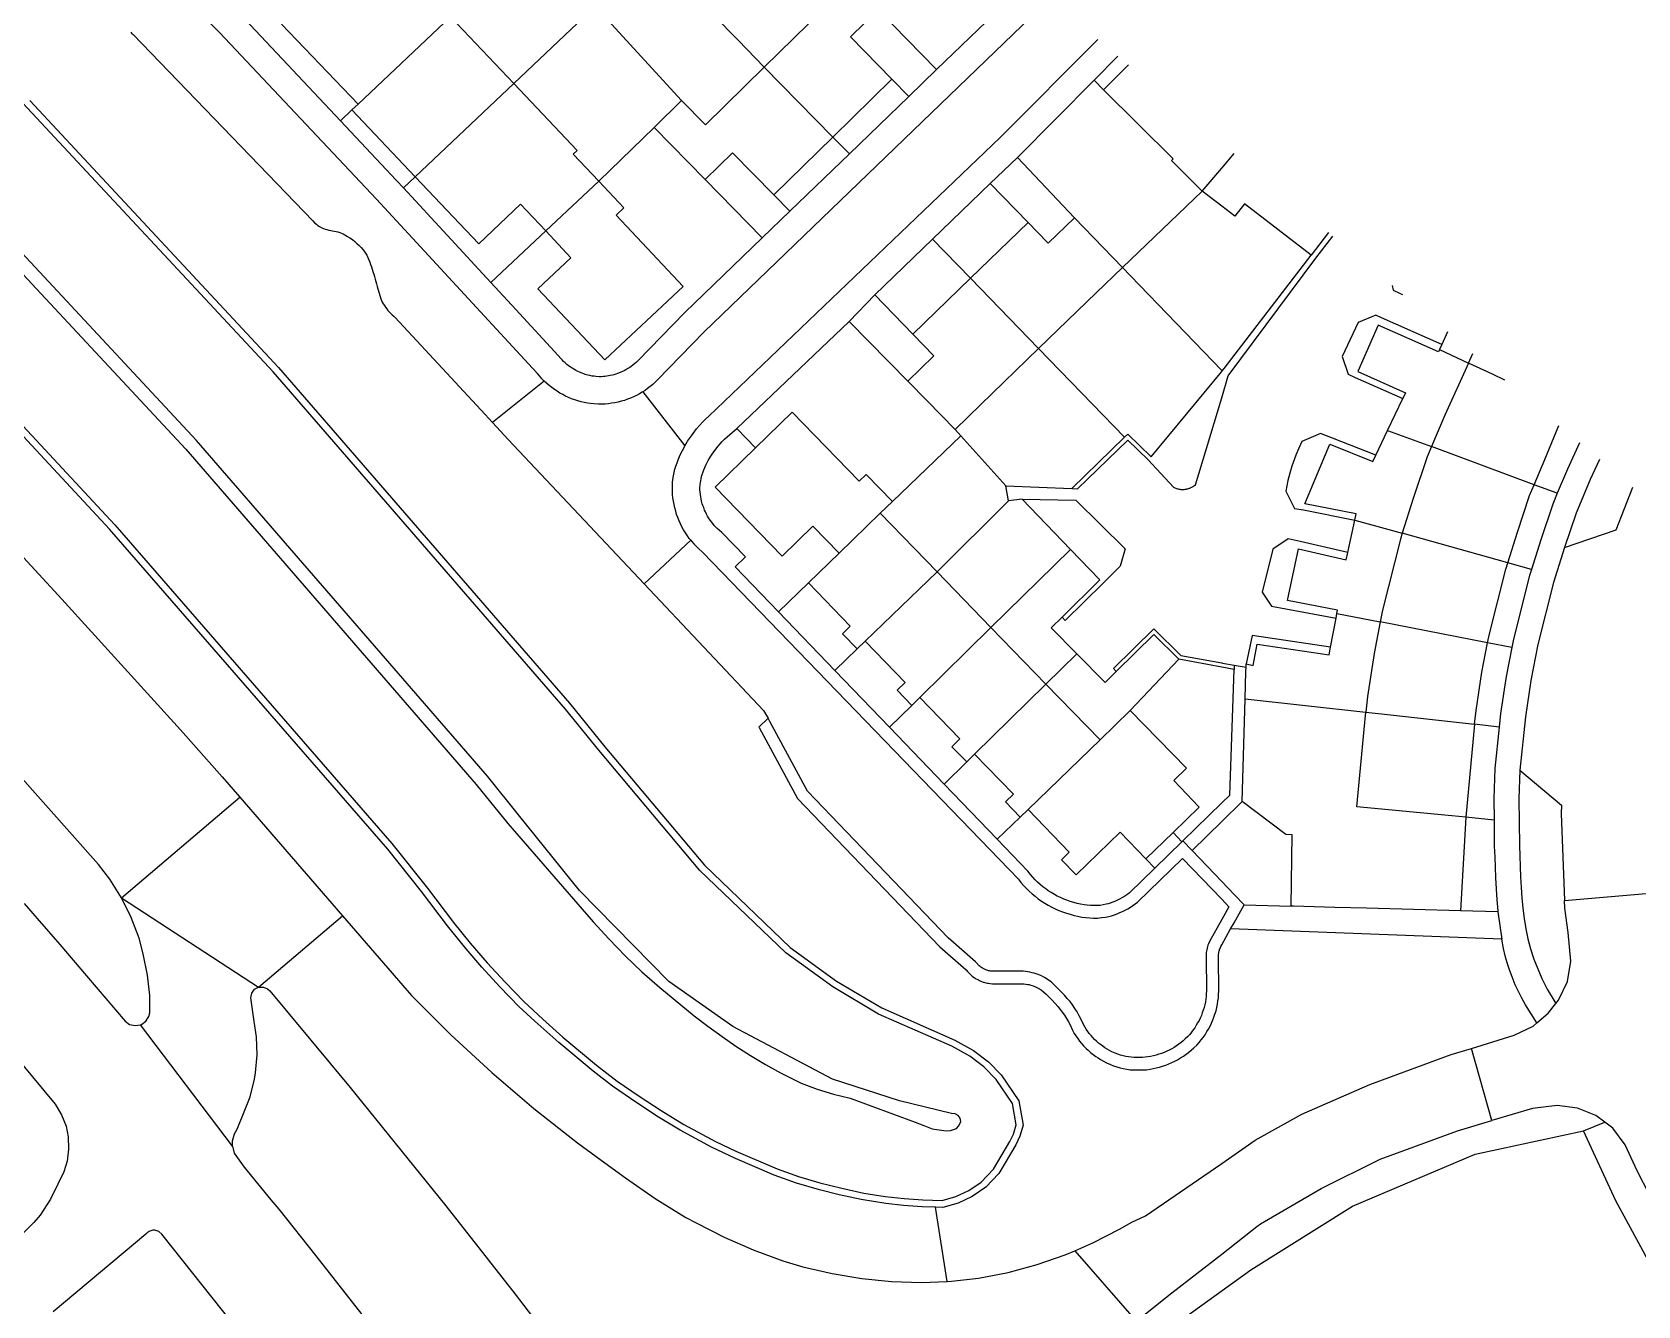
# Model space of a CAD drawing. Header units: millimetres. Extents: x 111502 to 977541, y 8702 to 1044108.
# Drawn here: x 975631.6 to 975748.5, y 474693.9 to 474786.6 of the extents above; entities that cross this region are included whole.
import ezdxf

# ---------------------------------------------------------------- set-up
doc = ezdxf.new("R2010")
doc.units = ezdxf.units.MM
doc.header["$LTSCALE"] = 0.25
doc.layers.add('X HVSS Site Background', color=8, linetype='Continuous')

# ---------------------------------------------------------------- blocks, each defined once
blk = doc.blocks.new('OS MAP')
at = {"layer": 'X HVSS Site Background'}
for points in [[(489406.8, 239316.75), (489424.6, 239297.65), (489445.75, 239273.25), (489448.05, 239270.4), (489454.25, 239263.25), (489455.4, 239262), (489456.6, 239260.75), (489457.8, 239259.6), (489459.1, 239258.45), (489461.6, 239256.4), (489462.6, 239255.65), (489463.65, 239254.9), (489464.65, 239254.2), (489465.7, 239253.5), (489466.8, 239252.85), (489467.9, 239252.25), (489469.4, 239251.5), (489470.55, 239251.05), (489471.75, 239250.7), (489472.95, 239250.4), (489477.69, 239248.66), (489478.32, 239248.42), (489478.94, 239248.18), (489479.94, 239248.03), (489480.26, 239248.06), (489480.69, 239248.2), (489480.87, 239248.38), (489481.01, 239248.7), (489480.96, 239248.94), (489480.81, 239249.14), (489480.6, 239249.27), (489480.34, 239249.3), (489476.55, 239250.22), (489471.68, 239251.79), (489464.42, 239255.62), (489459.76, 239258.91), (489453.27, 239265.51), (489448.83, 239271.03), (489446.57, 239273.84), (489425.39, 239298.27), (489407.4, 239317.57)], [(489401.3, 239311.65), (489419.45, 239292.15), (489439.6, 239268.95), (489442.2, 239265.7), (489444.1, 239263.2), (489445.3, 239261.7), (489446.55, 239260.25), (489447.85, 239258.85), (489449.2, 239257.45), (489450.6, 239256.15), (489452.05, 239254.85), (489454.5, 239252.8), (489456, 239251.65), (489457.6, 239250.55), (489459.2, 239249.5), (489460.85, 239248.5), (489463.15, 239247.25), (489464.65, 239246.55), (489467.65, 239245.25), (489469.2, 239244.7), (489470.75, 239244.25), (489472.35, 239243.85), (489473.95, 239243.5), (489475.5, 239243.25), (489476.9, 239243.1), (489478.25, 239243), (489479.65, 239242.95), (489480.65, 239243.24), (489481.59, 239243.68), (489482.49, 239244.29), (489483.4, 239245.23), (489484.58, 239247.24), (489484.84, 239247.79), (489485.04, 239248.46), (489484.77, 239250.01), (489483.58, 239251.77), (489482.68, 239252.68), (489481.66, 239253.46), (489480.36, 239254.18), (489475.02, 239256.53), (489471.7, 239258.5), (489468.27, 239260.98), (489462.03, 239266.98), (489454.67, 239275.73), (489452.25, 239278.73), (489430.97, 239303.28), (489412.75, 239322.83)], [(489479.18, 239242.47), (489478.19, 239242.5), (489476.83, 239242.6), (489475.55, 239242.74), (489473.76, 239243.03), (489472.16, 239243.38), (489470.73, 239243.74), (489469.05, 239244.22), (489467.44, 239244.79), (489464.62, 239246.02), (489462.86, 239246.84), (489460.58, 239248.08), (489459, 239249.03), (489457.44, 239250.06), (489455.65, 239251.29), (489454.25, 239252.36), (489451.75, 239254.46), (489450.02, 239256.01), (489448.85, 239257.09), (489447.47, 239258.52), (489446.16, 239259.93), (489445, 239261.27), (489443.66, 239262.96), (489441.76, 239265.45), (489439.3, 239268.53), (489419.06, 239291.83), (489400.8, 239311.45)], [(489408.03, 239294.91), (489415.58, 239286.74), (489424.22, 239277.21), (489427.26, 239273.8), (489428.55, 239272.31)], [(489419.93, 239264.98), (489419.08, 239266.34), (489418.26, 239267.42), (489410.36, 239276.28)], [(489413.25, 239323.03), (489431.36, 239303.6), (489452.54, 239279.16), (489455.1, 239275.99), (489462.36, 239267.36), (489468.59, 239261.37), (489471.97, 239258.92), (489475.26, 239256.97), (489480.58, 239254.63), (489481.93, 239253.88), (489483.02, 239253.05), (489483.95, 239252.11), (489485.24, 239250.2), (489485.55, 239248.43), (489485.31, 239247.63), (489485.02, 239247), (489483.79, 239244.91), (489482.83, 239243.92), (489481.84, 239243.25), (489480.81, 239242.76), (489479.71, 239242.45), (489479.18, 239242.47)], [(489450.7, 239302.6), (489450.53, 239302.77), (489450.37, 239302.95), (489450.2, 239303.16), (489449.85, 239303.54), (489438.49, 239315.84), (489427.05, 239327.98), (489422.74, 239332.4), (489422.62, 239332.52), (489422.5, 239332.65), (489422.39, 239332.78), (489422.21, 239333.01), (489422.11, 239333.15), (489422.02, 239333.3), (489421.94, 239333.45), (489421.86, 239333.6), (489421.79, 239333.76), (489421.72, 239333.92), (489421.66, 239334.08), (489421.61, 239334.25), (489421.56, 239334.43), (489418.36, 239341.64)], [(489420.6, 239328.01), (489420.65, 239327.94), (489420.71, 239327.88), (489420.77, 239327.82), (489433.84, 239314.26), (489434, 239314.11), (489434.11, 239314.02), (489434.22, 239313.94), (489434.33, 239313.86), (489434.5, 239313.76), (489434.62, 239313.71), (489434.75, 239313.67), (489434.88, 239313.63), (489435.01, 239313.6), (489435.15, 239313.57), (489435.28, 239313.55), (489435.41, 239313.52), (489435.55, 239313.49), (489435.68, 239313.46), (489435.81, 239313.42), (489435.94, 239313.37), (489436.06, 239313.31), (489436.37, 239313.13), (489436.55, 239313.02), (489436.73, 239312.9), (489436.9, 239312.77), (489437.06, 239312.63), (489437.22, 239312.48), (489437.37, 239312.33), (489437.59, 239312.06), (489437.69, 239311.91), (489437.78, 239311.76), (489437.86, 239311.6), (489437.93, 239311.43), (489438, 239311.26), (489438.06, 239311.09), (489438.12, 239310.92), (489438.18, 239310.74), (489438.23, 239310.57), (489438.28, 239310.39), (489438.33, 239310.21), (489438.38, 239310.03), (489438.43, 239309.85), (489438.48, 239309.68), (489438.53, 239309.5), (489438.79, 239308.6), (489438.91, 239308.36), (489438.98, 239308.23), (489439.06, 239308.1), (489439.14, 239307.98), (489439.23, 239307.86), (489439.32, 239307.75), (489439.42, 239307.63), (489439.52, 239307.53), (489439.63, 239307.42), (489439.74, 239307.32), (489439.85, 239307.23), (489446.39, 239300.16), (489446.92, 239299.59)], [(489435.86, 239321.54), (489428.51, 239329.35), (489424.16, 239333.81), (489424.06, 239333.91), (489424, 239333.97), (489423.94, 239334.04), (489423.81, 239334.21), (489423.78, 239334.25), (489423.76, 239334.29), (489423.7, 239334.39), (489423.66, 239334.47), (489423.62, 239334.56), (489423.57, 239334.67), (489423.56, 239334.71), (489423.53, 239334.8), (489423.45, 239335.11), (489421.39, 239339.58)], [(489466.71, 239325.46), (489464.8, 239327.42), (489459.45, 239332.89)], [(489466.71, 239325.46), (489471.01, 239329.68), (489469.28, 239331.45), (489471.28, 239333.41)], [(489487.47, 239330.43), (489462.31, 239306.16), (489458.94, 239302.69), (489458.77, 239302.52), (489458.59, 239302.36), (489458.41, 239302.21), (489458.22, 239302.06), (489458.03, 239301.93), (489457.87, 239301.83)], [(489484.09, 239329.95), (489479.25, 239325.28)], [(489437.14, 239322.75), (489443.86, 239329.13)], [(489443.86, 239329.13), (489448.47, 239324.26)], [(489448.47, 239324.26), (489454.04, 239329.54)], [(489460.69, 239323.02), (489455.33, 239328.88)], [(489476, 239324.59), (489472.99, 239327.66), (489474.99, 239329.62)], [(489474.99, 239329.62), (489479.25, 239325.28)], [(489437.14, 239322.75), (489431.56, 239328.59)], [(489460.92, 239297.88), (489460.99, 239298), (489461.12, 239298.22), (489461.26, 239298.42), (489461.4, 239298.63), (489461.78, 239299.13), (489461.99, 239299.38), (489462.21, 239299.61), (489462.44, 239299.84), (489462.68, 239300.05), (489483.88, 239320.33), (489490.99, 239327.48)], [(489460.69, 239323.02), (489462.42, 239321.25), (489466.71, 239325.46)], [(489471.7, 239320.37), (489466.71, 239325.46)], [(489479.25, 239325.28), (489477.23, 239323.33)], [(489490.71, 239324.5), (489492.45, 239326.26)], [(489491.41, 239323.8), (489493.22, 239325.62)], [(489448.47, 239324.26), (489441.31, 239317.47)], [(489454.66, 239317.16), (489452.81, 239319.13), (489453.09, 239319.39), (489448.47, 239324.26)], [(489471.7, 239320.37), (489476, 239324.59)], [(489477.23, 239323.33), (489476, 239324.59)], [(489490.71, 239324.5), (489485.13, 239318.89)], [(489491.41, 239323.8), (489490.71, 239324.5)], [(489458.69, 239321.06), (489460.69, 239323.02)], [(489477.23, 239323.33), (489472.9, 239319.15)], [(489498.58, 239316.43), (489496.35, 239318.65), (489496.47, 239318.77), (489491.41, 239323.8)], [(489436.7, 239322.34), (489435.86, 239321.54)], [(489436.7, 239322.34), (489437.14, 239322.75)], [(489441.31, 239317.47), (489436.7, 239322.34)], [(489440.45, 239316.66), (489439.95, 239317.2), (489435.86, 239321.54)], [(489454.66, 239317.16), (489458.69, 239321.06)], [(489462.4, 239317.27), (489458.69, 239321.06)], [(489467.41, 239316.16), (489471.7, 239320.37)], [(489472.9, 239319.15), (489471.7, 239320.37)], [(489467.41, 239316.16), (489464.4, 239319.23), (489462.4, 239317.27)], [(489472.9, 239319.15), (489468.57, 239314.98)], [(489483.14, 239316.99), (489485.13, 239318.89)], [(489485.13, 239318.89), (489489.28, 239314.48)], [(489498.58, 239316.43), (489500, 239318.11), (489500.91, 239319.18)], [(489440.45, 239316.66), (489441.31, 239317.47)], [(489450.8, 239313.53), (489448.97, 239315.48), (489445.93, 239312.6), (489441.31, 239317.47)], [(489450.8, 239313.53), (489452.63, 239311.58), (489450.23, 239309.32), (489455.1, 239304.14), (489460.8, 239309.5), (489455.93, 239314.68), (489456.49, 239315.21), (489454.66, 239317.16)], [(489450.8, 239313.53), (489454.66, 239317.16)], [(489462.4, 239317.27), (489466.55, 239313.03)], [(489446.81, 239309.77), (489440.45, 239316.66)], [(489468.57, 239314.98), (489467.41, 239316.16)], [(489483.14, 239316.99), (489478.95, 239312.94)], [(489485.91, 239314.15), (489483.14, 239316.99)], [(489498.58, 239316.43), (489492.77, 239310.87)], [(489506.52, 239311.78), (489501.66, 239315.51), (489500.96, 239314.6), (489500, 239315.34), (489498.58, 239316.43)], [(489468.57, 239314.98), (489466.55, 239313.03)], [(489481.71, 239310.09), (489485.91, 239314.15)], [(489485.91, 239314.15), (489487.3, 239312.71), (489487.37, 239312.64), (489489.28, 239314.48)], [(489489.28, 239314.48), (489492.77, 239310.87)], [(489446.81, 239309.77), (489450.8, 239313.53)], [(489466.55, 239313.03), (489460.9, 239307.58), (489457.52, 239304.09), (489457.4, 239303.98), (489457.29, 239303.88), (489457.15, 239303.76), (489457.03, 239303.67), (489456.92, 239303.59), (489456.79, 239303.51), (489456.63, 239303.42), (489456.5, 239303.34), (489456.4, 239303.3), (489456.21, 239303.22), (489456.03, 239303.15), (489455.9, 239303.1), (489455.76, 239303.06), (489455.65, 239303.03), (489455.49, 239303), (489455.26, 239302.96), (489455.11, 239302.94), (489455, 239302.93), (489454.84, 239302.92), (489454.7, 239302.92), (489454.45, 239302.93), (489454.32, 239302.95), (489454.18, 239302.97), (489454.02, 239303), (489453.87, 239303.04), (489453.68, 239303.09), (489453.58, 239303.12), (489453.45, 239303.17), (489453.26, 239303.25), (489453.13, 239303.31), (489452.97, 239303.39), (489452.84, 239303.46), (489452.72, 239303.54), (489452.57, 239303.63), (489452.45, 239303.72), (489452.34, 239303.81), (489452.22, 239303.92), (489452.09, 239304.04), (489451.99, 239304.14), (489451.9, 239304.24), (489451.71, 239304.47), (489448.62, 239307.81)], [(489478.95, 239312.94), (489474.75, 239308.87)], [(489478.95, 239312.94), (489481.71, 239310.09)], [(489489.09, 239294.78), (489489.51, 239294.76), (489493.16, 239298.31), (489494.66, 239296.86), (489496.49, 239294.88), (489496.55, 239294.85), (489496.6, 239294.83), (489496.66, 239294.81), (489496.72, 239294.79), (489496.78, 239294.77), (489496.84, 239294.75), (489496.9, 239294.74), (489496.96, 239294.73), (489497.03, 239294.72), (489497.09, 239294.72), (489497.15, 239294.72), (489497.22, 239294.72), (489497.28, 239294.72), (489497.34, 239294.73), (489497.41, 239294.74), (489497.47, 239294.75), (489497.53, 239294.77), (489497.59, 239294.78), (489497.65, 239294.8), (489497.71, 239294.82), (489497.76, 239294.85), (489497.82, 239294.88), (489497.87, 239294.91), (489497.93, 239294.94), (489497.98, 239294.97), (489498.03, 239295.01), (489498.1, 239295.06), (489500, 239301.38), (489500.48, 239302.98), (489506.84, 239311.54), (489508.08, 239313.16)], [(489507.78, 239313.42), (489506.52, 239311.78)], [(489500.03, 239303.35), (489500.17, 239303.52), (489506.52, 239311.78)], [(489477.52, 239306.03), (489481.71, 239310.09)], [(489481.71, 239310.09), (489486.67, 239304.97)], [(489492.77, 239310.87), (489490.86, 239309.03), (489486.67, 239304.97)], [(489492.77, 239310.87), (489493.36, 239310.26), (489500, 239303.38), (489500.03, 239303.35)], [(489448.62, 239307.81), (489446.81, 239309.77)], [(489512.4, 239309.55), (489512.47, 239309.22), (489512.93, 239309.01), (489513.17, 239308.9)], [(489472.88, 239306.94), (489474.75, 239308.87)], [(489474.75, 239308.87), (489477.52, 239306.03)], [(489472.88, 239306.94), (489464.71, 239299.15)], [(489477.16, 239302.59), (489472.88, 239306.94)], [(489516.02, 239305.26), (489511.63, 239307.2), (489511.21, 239307.39), (489509.94, 239306.87), (489508.78, 239304.4), (489509.2, 239303.1), (489509.72, 239302.87), (489513.19, 239301.34)], [(489515.86, 239304.9), (489515.79, 239304.73), (489511.4, 239306.67), (489509.91, 239303.29), (489513.39, 239301.76), (489513.19, 239301.34)], [(489477.16, 239302.59), (489479.05, 239304.45), (489477.52, 239306.03)], [(489516.43, 239306.18), (489516.02, 239305.26)], [(489486.67, 239304.97), (489482.47, 239300.91), (489480.59, 239299.09)], [(489486.67, 239304.97), (489492.93, 239298.51)], [(489516.02, 239305.26), (489515.86, 239304.9)], [(489515.86, 239304.9), (489517.97, 239303.91)], [(489517.97, 239303.91), (489518.29, 239304.62)], [(489492.93, 239298.51), (489493.16, 239298.73), (489494.87, 239297.08), (489500, 239303.31), (489500.03, 239303.35)], [(489517.97, 239303.91), (489516.23, 239300.12), (489515.26, 239297.83)], [(489520.61, 239302.68), (489519.7, 239303.1), (489517.97, 239303.91)], [(489450.7, 239302.6), (489446.92, 239299.59)], [(489457.87, 239301.83), (489457.83, 239301.8), (489457.62, 239301.68), (489457.41, 239301.56), (489457.19, 239301.46), (489456.97, 239301.37), (489456.75, 239301.28), (489456.53, 239301.2), (489456.3, 239301.13), (489456.07, 239301.07), (489455.83, 239301.03), (489455.6, 239300.99), (489455.36, 239300.95), (489455.12, 239300.93), (489454.88, 239300.92), (489454.64, 239300.92), (489454.31, 239300.94), (489454.07, 239300.96), (489453.84, 239301), (489453.6, 239301.04), (489453.37, 239301.1), (489453.14, 239301.16), (489452.91, 239301.23), (489452.69, 239301.32), (489452.47, 239301.41), (489452.25, 239301.51), (489452.04, 239301.62), (489451.83, 239301.73), (489451.63, 239301.86), (489451.43, 239301.99), (489451.24, 239302.13), (489451.05, 239302.28), (489450.87, 239302.44), (489450.7, 239302.6)], [(489480.59, 239299.09), (489478.56, 239301.16), (489477.16, 239302.59)], [(489457.87, 239301.83), (489460.92, 239297.88)], [(489512.08, 239299.01), (489513.19, 239301.34)], [(489446.92, 239299.59), (489448.07, 239298.35), (489457.97, 239287.84)], [(489466.07, 239297.74), (489468.73, 239300.33), (489473.61, 239295.31), (489474.12, 239295.81), (489476.03, 239293.84)], [(489467.74, 239285.81), (489464.58, 239289.09), (489465.33, 239289.82), (489463.63, 239291.58), (489463.29, 239291.88), (489463.18, 239291.98), (489463.07, 239292.1), (489462.96, 239292.23), (489462.86, 239292.36), (489462.77, 239292.48), (489462.66, 239292.65), (489462.58, 239292.78), (489462.5, 239292.92), (489462.42, 239293.08), (489462.37, 239293.2), (489462.3, 239293.39), (489462.23, 239293.55), (489462.2, 239293.67), (489462.15, 239293.87), (489462.11, 239294.03), (489462.08, 239294.18), (489462.06, 239294.35), (489462.04, 239294.51), (489462.03, 239294.68), (489462.03, 239294.79), (489462.05, 239295.07), (489462.06, 239295.21), (489462.08, 239295.34), (489462.11, 239295.49), (489462.15, 239295.65), (489462.2, 239295.81), (489462.26, 239295.99), (489462.31, 239296.15), (489462.38, 239296.31), (489462.46, 239296.49), (489462.53, 239296.63), (489462.63, 239296.82), (489462.74, 239297.01), (489462.81, 239297.13), (489462.92, 239297.29), (489463.04, 239297.46), (489463.35, 239297.87), (489463.49, 239298.04), (489463.65, 239298.2), (489463.81, 239298.37), (489464, 239298.54), (489464.71, 239299.15)], [(489464.71, 239299.15), (489466.07, 239297.74)], [(489476.03, 239293.84), (489481.02, 239298.61)], [(489480.59, 239299.09), (489481.02, 239298.61)], [(489481.02, 239298.61), (489484.3, 239294.98)], [(489489.09, 239294.78), (489492.93, 239298.51)], [(489511.22, 239297.2), (489508.06, 239298.46), (489507.19, 239298.8), (489505.84, 239298.21), (489505.61, 239297.72), (489505.4, 239297.21), (489505.11, 239296.41), (489504.95, 239295.89), (489504.82, 239295.36), (489504.66, 239294.59), (489505.31, 239293.34), (489505.95, 239293.22), (489509.69, 239292.49)], [(489511.22, 239297.2), (489512.08, 239299.01)], [(489512.08, 239299.01), (489515.26, 239297.83)], [(489522.74, 239295.06), (489523.52, 239296.9), (489524.54, 239299.38)], [(489461.36, 239291.02), (489461.25, 239291.15), (489461.11, 239291.35), (489460.97, 239291.56), (489460.84, 239291.77), (489460.72, 239291.99), (489460.61, 239292.21), (489460.51, 239292.43), (489460.42, 239292.67), (489460.33, 239292.9), (489460.26, 239293.14), (489460.2, 239293.38), (489460.14, 239293.62), (489460.1, 239293.86), (489460.06, 239294.11), (489460.04, 239294.35), (489460.02, 239294.6), (489460.02, 239294.85), (489460.04, 239295.21), (489460.06, 239295.45), (489460.1, 239295.7), (489460.15, 239295.94), (489460.21, 239296.18), (489460.28, 239296.42), (489460.36, 239296.65), (489460.44, 239296.88), (489460.54, 239297.11), (489460.64, 239297.34), (489460.75, 239297.56), (489460.87, 239297.78), (489460.92, 239297.88)], [(489472.15, 239290.08), (489470.24, 239292.05), (489468, 239289.87), (489463.13, 239294.89), (489466.07, 239297.74)], [(489509.69, 239292.49), (489509.79, 239292.94), (489506.04, 239293.67), (489507.88, 239298.01), (489511.01, 239296.76), (489511.22, 239297.2)], [(489515.26, 239297.83), (489514.95, 239297.1), (489513.94, 239294.06), (489513.14, 239291.53)], [(489522.74, 239295.06), (489515.26, 239297.83)], [(489526.05, 239298.12), (489525.16, 239296.18), (489524.42, 239294.44)], [(489527.5, 239296.9), (489526.83, 239295.44), (489525.8, 239293), (489524.96, 239290.49)], [(489484.48, 239293.88), (489484.3, 239294.98)], [(489484.3, 239294.98), (489489.09, 239294.78)], [(489520.82, 239289.37), (489521.52, 239291.61), (489522.41, 239294.28), (489522.74, 239295.06)], [(489524.42, 239294.44), (489522.74, 239295.06)], [(489524.96, 239290.49), (489528.7, 239291.77), (489529.92, 239294.88)], [(489476.03, 239293.84), (489475.14, 239292.99)], [(489479.28, 239288.72), (489484.48, 239293.88)], [(489485.49, 239294.01), (489484.48, 239293.88)], [(489485.49, 239294.01), (489489.39, 239293.94), (489492.97, 239290.39), (489492.62, 239289.12), (489491.37, 239287.9), (489488.61, 239285.18), (489488.38, 239285.41)], [(489489, 239290.35), (489485.49, 239294.01)], [(489524.42, 239294.44), (489524.09, 239293.65), (489523.22, 239291.05), (489522.54, 239288.89)], [(489472.15, 239290.08), (489475.14, 239292.99)], [(489475.14, 239292.99), (489479.28, 239288.72)], [(489509.18, 239290.12), (489509.69, 239292.49)], [(489509.69, 239292.49), (489513.14, 239291.53)], [(489513.14, 239291.53), (489513.01, 239291.1), (489511.7, 239285.94), (489511.53, 239285.07)], [(489520.82, 239289.37), (489513.14, 239291.53)], [(489457.97, 239287.84), (489461.36, 239291.02)], [(489461.36, 239291.02), (489461.41, 239290.95), (489461.57, 239290.76), (489461.74, 239290.58), (489461.91, 239290.41), (489462.24, 239290.12), (489485.21, 239266.34), (489485.39, 239266.11), (489485.58, 239265.89), (489485.78, 239265.68), (489485.98, 239265.47), (489486.2, 239265.28), (489486.42, 239265.1), (489486.65, 239264.92), (489486.88, 239264.75), (489487.13, 239264.6), (489487.37, 239264.45), (489487.63, 239264.31), (489487.89, 239264.19), (489488.15, 239264.07), (489488.42, 239263.97), (489488.7, 239263.87), (489488.98, 239263.79), (489489.26, 239263.71), (489489.54, 239263.65), (489489.83, 239263.59), (489490.11, 239263.55), (489490.4, 239263.53), (489490.68, 239263.52), (489490.97, 239263.52), (489491.26, 239263.55), (489491.54, 239263.59), (489491.78, 239263.64), (489491.99, 239263.69), (489492.19, 239263.76), (489492.39, 239263.83), (489492.59, 239263.91), (489492.79, 239263.99), (489492.98, 239264.09), (489493.17, 239264.19), (489493.36, 239264.3), (489493.54, 239264.42), (489493.71, 239264.55), (489493.88, 239264.68), (489497.15, 239267.85), (489500, 239264.88), (489500.52, 239264.34), (489500, 239263.41), (489499.11, 239261.82), (489499.04, 239261.64), (489499, 239261.54), (489498.97, 239261.44), (489498.94, 239261.33), (489498.91, 239261.21), (489498.9, 239261.1), (489498.88, 239261), (489498.87, 239260.89), (489498.87, 239260.78), (489498.87, 239260.67), (489498.89, 239258.22), (489498.88, 239258.01), (489498.87, 239257.81), (489498.84, 239257.61), (489498.81, 239257.41), (489498.77, 239257.21), (489498.72, 239257.01), (489498.66, 239256.81), (489498.59, 239256.62), (489498.52, 239256.43), (489498.44, 239256.24), (489498.35, 239256.06), (489498.25, 239255.88), (489498.15, 239255.71), (489498.04, 239255.53), (489497.92, 239255.37), (489497.8, 239255.21), (489497.67, 239255.05), (489497.53, 239254.9), (489497.35, 239254.72), (489497.2, 239254.58), (489497.04, 239254.45), (489496.88, 239254.33), (489496.71, 239254.21), (489496.54, 239254.1), (489496.36, 239254), (489496.18, 239253.91), (489496, 239253.82), (489495.81, 239253.74), (489495.62, 239253.66), (489495.43, 239253.6), (489495.23, 239253.54), (489495.03, 239253.49), (489494.83, 239253.45), (489494.63, 239253.41), (489494.43, 239253.38), (489494.23, 239253.37), (489494.03, 239253.36), (489493.83, 239253.36), (489493.62, 239253.37), (489493.42, 239253.38), (489493.22, 239253.41), (489493.02, 239253.44), (489492.83, 239253.49), (489492.63, 239253.54), (489492.44, 239253.61), (489492.25, 239253.68), (489492, 239253.79), (489491.83, 239253.88), (489491.66, 239253.98), (489491.5, 239254.08), (489491.34, 239254.19), (489491.18, 239254.3), (489491.03, 239254.42), (489490.89, 239254.55), (489490.75, 239254.68), (489490.61, 239254.82), (489490.49, 239254.97), (489490.36, 239255.12), (489490.25, 239255.27), (489490.14, 239255.43), (489490.04, 239255.59), (489489.94, 239255.76), (489489.77, 239256.14), (489489.63, 239256.41), (489489.47, 239256.68), (489489.31, 239256.93), (489489.14, 239257.19), (489488.96, 239257.43), (489488.76, 239257.67), (489488.56, 239257.9), (489488.28, 239258.2), (489488.06, 239258.42), (489487.84, 239258.63), (489487.61, 239258.84), (489487.36, 239259.02), (489487.11, 239259.18), (489486.84, 239259.33), (489486.56, 239259.44), (489486.36, 239259.5), (489486.2, 239259.54), (489486.04, 239259.58), (489485.88, 239259.6), (489485.72, 239259.63), (489485.56, 239259.64), (489483.35, 239259.64), (489483.24, 239259.65), (489483.17, 239259.66), (489483.1, 239259.67), (489483.04, 239259.68), (489482.97, 239259.7), (489482.91, 239259.72), (489482.84, 239259.74), (489482.78, 239259.77), (489482.7, 239259.81), (489482.64, 239259.84), (489482.58, 239259.87), (489482.52, 239259.91), (489482.47, 239259.95), (489482.41, 239259.99), (489482.36, 239260.04), (489482.31, 239260.08), (489482.26, 239260.13), (489482.22, 239260.18), (489482.17, 239260.23), (489482.13, 239260.28), (489482.09, 239260.34), (489480.1, 239262.08), (489469.85, 239272.76), (489467.12, 239277.82), (489466.98, 239278.06)], [(489483.21, 239284.66), (489489, 239290.35)], [(489488.38, 239285.41), (489491.14, 239288.13), (489489, 239290.35)], [(489509.18, 239290.12), (489505.71, 239290.92), (489504.84, 239291.12), (489503.72, 239290.36), (489502.94, 239287.23), (489503.63, 239286.23), (489504.67, 239286.03), (489508.32, 239285.34)], [(489508.38, 239285.68), (489508.43, 239285.93), (489504.78, 239286.62), (489505.59, 239290.39), (489509.06, 239289.59), (489509.18, 239290.12)], [(489524.96, 239290.49), (489524.16, 239287.94), (489523.02, 239283.42), (489522.51, 239280.8), (489522.11, 239278.17), (489521.71, 239274.28)], [(489469.92, 239287.92), (489472.15, 239290.08)], [(489519.35, 239283.55), (489519.48, 239284.2), (489520.68, 239288.92), (489520.82, 239289.37)], [(489522.54, 239288.89), (489520.82, 239289.37)], [(489457.97, 239287.84), (489466.65, 239278.63), (489466.86, 239278.27), (489466.98, 239278.06)], [(489467.74, 239285.81), (489469.92, 239287.92)], [(489473.47, 239283.11), (489472.4, 239284.21), (489472.97, 239284.77), (489469.92, 239287.92)], [(489474.05, 239283.67), (489479.28, 239288.72)], [(489479.28, 239288.72), (489483.21, 239284.66)], [(489522.54, 239288.89), (489522.4, 239288.44), (489521.23, 239283.82), (489521.11, 239283.21)], [(489471.84, 239281.54), (489467.74, 239285.81)], [(489508.32, 239285.34), (489508.38, 239285.68)], [(489508.38, 239285.68), (489511.53, 239285.07)], [(489478.03, 239279.57), (489483.21, 239284.66)], [(489483.21, 239284.66), (489487.2, 239280.55)], [(489489.45, 239282.76), (489487.6, 239284.64), (489488.38, 239285.41)], [(489492.33, 239281.46), (489492.12, 239281.67), (489495.06, 239284.58), (489497.03, 239282.63), (489500, 239282.09), (489500.05, 239282.08), (489500.92, 239281.93)], [(489507.93, 239283.24), (489508.32, 239285.34)], [(489511.53, 239285.07), (489511.09, 239282.78), (489510.61, 239279.65), (489510.49, 239278.5)], [(489519.35, 239283.55), (489511.53, 239285.07)], [(489474.05, 239283.67), (489473.47, 239283.11)], [(489477.45, 239279), (489476.38, 239280.11), (489476.96, 239280.67), (489474.05, 239283.67)], [(489496.88, 239282.35), (489495.06, 239284.16), (489492.33, 239281.46)], [(489507.93, 239283.24), (489502.23, 239284.08), (489501.78, 239282.03)], [(489501.78, 239282.03), (489502.29, 239281.89), (489502.58, 239283.45), (489507.82, 239282.67), (489507.93, 239283.24)], [(489518.41, 239277.62), (489518.52, 239278.63), (489518.94, 239281.42), (489519.35, 239283.55)], [(489521.11, 239283.21), (489519.35, 239283.55)], [(489521.11, 239283.21), (489520.71, 239281.11), (489520.29, 239278.4), (489520.19, 239277.42)], [(489471.84, 239281.54), (489473.47, 239283.11)], [(489487.2, 239280.55), (489489.45, 239282.76)], [(489492.33, 239281.46), (489491.52, 239280.67), (489489.45, 239282.76)], [(489493.35, 239278.62), (489496.88, 239282.35)], [(489500.91, 239281.62), (489500, 239281.78), (489496.88, 239282.35)], [(489501.77, 239281.78), (489501.78, 239282.03)], [(489475.82, 239277.4), (489471.84, 239281.54)], [(489497.17, 239269.13), (489500, 239271.91), (489500.6, 239272.47), (489500.91, 239281.62)], [(489500.92, 239281.93), (489500.91, 239281.62)], [(489500.92, 239281.93), (489501.77, 239281.78)], [(489501.71, 239279.48), (489501.76, 239281.47), (489501.77, 239281.78)], [(489482.01, 239275.45), (489487.2, 239280.55)], [(489487.2, 239280.55), (489491.15, 239276.48)], [(489475.82, 239277.4), (489477.45, 239279)], [(489478.03, 239279.57), (489477.45, 239279)], [(489481.44, 239274.89), (489480.37, 239275.99), (489480.95, 239276.55), (489478.03, 239279.57)], [(489491.15, 239276.48), (489493.35, 239278.62)], [(489493.35, 239278.62), (489497.43, 239274.43), (489496.51, 239273.52), (489498.37, 239271.59), (489496.47, 239269.75)], [(489501.5, 239272.01), (489501.71, 239279.48)], [(489501.71, 239279.48), (489510.49, 239278.5)], [(489517.76, 239270.85), (489516.76, 239270.95), (489509.84, 239271.61), (489510.38, 239277.24), (489510.49, 239278.5)], [(489510.49, 239278.5), (489511.84, 239278.35), (489518.41, 239277.62)], [(489466.98, 239278.06), (489466.31, 239277.42), (489466.34, 239277.38), (489469.12, 239272.23), (489479.48, 239261.43), (489481.4, 239259.75), (489481.5, 239259.63), (489481.55, 239259.58), (489481.59, 239259.53), (489481.71, 239259.41), (489481.76, 239259.37), (489481.84, 239259.29), (489481.94, 239259.22), (489481.99, 239259.18), (489482.13, 239259.09), (489482.24, 239259.04), (489482.3, 239259.01), (489482.38, 239258.97), (489482.51, 239258.9), (489482.64, 239258.86), (489482.7, 239258.84), (489482.84, 239258.8), (489482.96, 239258.78), (489483.04, 239258.77), (489483.14, 239258.76), (489483.31, 239258.74), (489485.53, 239258.74), (489485.61, 239258.74), (489485.74, 239258.71), (489485.87, 239258.69), (489485.98, 239258.67), (489486.12, 239258.63), (489486.27, 239258.59), (489486.46, 239258.51), (489486.65, 239258.41), (489486.85, 239258.28), (489487.04, 239258.14), (489487.23, 239257.97), (489487.43, 239257.78), (489487.63, 239257.57), (489487.89, 239257.3), (489488.07, 239257.09), (489488.25, 239256.87), (489488.4, 239256.67), (489488.55, 239256.44), (489488.7, 239256.21), (489488.84, 239255.97), (489488.96, 239255.75), (489489.14, 239255.35), (489489.27, 239255.12), (489489.39, 239254.94), (489489.52, 239254.75), (489489.66, 239254.56), (489489.8, 239254.39), (489489.94, 239254.22), (489490.13, 239254.03), (489490.28, 239253.89), (489490.44, 239253.74), (489490.64, 239253.58), (489490.83, 239253.45), (489491.01, 239253.33), (489491.19, 239253.21), (489491.39, 239253.09), (489491.61, 239252.98), (489491.91, 239252.85), (489492.13, 239252.77), (489492.36, 239252.68), (489492.61, 239252.62), (489492.84, 239252.56), (489493.09, 239252.52), (489493.33, 239252.48), (489493.58, 239252.47), (489493.81, 239252.46), (489494.05, 239252.46), (489494.27, 239252.47), (489494.52, 239252.48), (489494.79, 239252.52), (489495.01, 239252.57), (489495.23, 239252.61), (489495.47, 239252.67), (489495.69, 239252.74), (489495.93, 239252.81), (489496.16, 239252.91), (489496.38, 239253), (489496.58, 239253.11), (489496.78, 239253.2), (489497, 239253.33), (489497.21, 239253.46), (489497.41, 239253.6), (489497.59, 239253.74), (489497.79, 239253.9), (489497.98, 239254.07), (489498.18, 239254.27), (489498.35, 239254.46), (489498.51, 239254.66), (489498.64, 239254.83), (489498.79, 239255.02), (489498.92, 239255.25), (489499.03, 239255.43), (489499.15, 239255.64), (489499.26, 239255.86), (489499.36, 239256.1), (489499.43, 239256.31), (489499.51, 239256.52), (489499.59, 239256.77), (489499.65, 239257.01), (489499.7, 239257.25), (489499.73, 239257.48), (489499.77, 239257.72), (489499.78, 239257.97), (489499.79, 239258.2), (489499.77, 239260.67), (489499.77, 239260.78), (489499.77, 239260.85), (489499.77, 239260.87), (489499.79, 239260.97), (489499.8, 239261.06), (489499.81, 239261.1), (489499.84, 239261.19), (489499.85, 239261.24), (489499.88, 239261.31), (489499.93, 239261.44), (489500, 239261.57), (489500.65, 239262.73)], [(489479.79, 239273.27), (489475.82, 239277.4)], [(489518.41, 239277.62), (489517.76, 239270.85)], [(489520.19, 239277.42), (489518.41, 239277.62)], [(489520.19, 239277.42), (489519.88, 239274.41), (489519.8, 239272.22), (489519.82, 239270.64)], [(489485.92, 239271.43), (489491.15, 239276.48)], [(489482.01, 239275.45), (489481.44, 239274.89)], [(489485.34, 239270.87), (489484.27, 239271.97), (489484.85, 239272.53), (489482.01, 239275.45)], [(489479.79, 239273.27), (489481.44, 239274.89)], [(489521.71, 239274.28), (489521.63, 239272.2), (489521.67, 239268.8), (489521.7, 239268.04), (489521.73, 239267.28), (489521.76, 239266.52), (489521.8, 239265.75), (489521.85, 239264.99), (489521.92, 239264.24), (489522.01, 239263.49), (489522.13, 239262.74), (489522.29, 239262), (489522.48, 239261.27), (489522.73, 239260.52), (489523.01, 239259.81), (489523.31, 239259.12), (489523.69, 239258.35), (489524.32, 239257.3)], [(489521.71, 239274.28), (489524.74, 239271.74), (489524.7, 239271.13), (489524.95, 239264.79)], [(489483.66, 239269.25), (489479.79, 239273.27)], [(489419.93, 239264.98), (489428.55, 239272.31)], [(489428.55, 239272.31), (489436.01, 239263.68)], [(489501.5, 239272.01), (489500, 239270.55), (489497.84, 239268.44)], [(489505.06, 239264.38), (489505.13, 239269.58), (489504.67, 239269.59), (489501.5, 239272.01)], [(489483.66, 239269.25), (489485.34, 239270.87)], [(489485.92, 239271.43), (489485.34, 239270.87)], [(489494.48, 239267.83), (489492.61, 239269.76), (489489.4, 239266.66), (489488.34, 239267.76), (489488.91, 239268.31), (489485.92, 239271.43)], [(489517.76, 239270.85), (489517.39, 239264.04)], [(489519.82, 239270.64), (489517.76, 239270.85)], [(489519.82, 239270.64), (489519.84, 239268.75), (489519.87, 239267.97), (489519.9, 239267.21), (489519.93, 239266.44), (489519.97, 239265.64), (489520.03, 239264.84), (489520.1, 239264.05), (489520.11, 239263.96)], [(489495.14, 239267.15), (489493.29, 239265.36), (489493.16, 239265.26), (489493.02, 239265.15), (489492.88, 239265.06), (489492.73, 239264.98), (489492.56, 239264.89), (489492.41, 239264.81), (489492.26, 239264.75), (489492.07, 239264.67), (489491.89, 239264.61), (489491.74, 239264.55), (489491.58, 239264.52), (489491.38, 239264.48), (489491.15, 239264.44), (489490.92, 239264.42), (489490.7, 239264.42), (489490.45, 239264.43), (489490.2, 239264.45), (489489.98, 239264.48), (489489.73, 239264.53), (489489.48, 239264.58), (489489.23, 239264.66), (489488.98, 239264.73), (489488.73, 239264.82), (489488.5, 239264.9), (489488.27, 239265.01), (489488.03, 239265.12), (489487.82, 239265.23), (489487.6, 239265.37), (489487.38, 239265.5), (489487.19, 239265.64), (489486.98, 239265.8), (489486.78, 239265.97), (489486.6, 239266.12), (489486.43, 239266.3), (489486.25, 239266.49), (489486.09, 239266.68), (489485.89, 239266.93), (489483.66, 239269.25)], [(489496.47, 239269.75), (489494.48, 239267.83)], [(489496.47, 239269.75), (489497.11, 239269.07)], [(489497.11, 239269.07), (489495.14, 239267.15)], [(489497.11, 239269.07), (489497.17, 239269.13)], [(489497.84, 239268.44), (489497.17, 239269.13)], [(489500, 239266.18), (489497.84, 239268.44)], [(489495.14, 239267.15), (489494.48, 239267.83)], [(489501.63, 239264.48), (489500.9, 239265.24), (489500, 239266.18)], [(489412.85, 239264.57), (489413.8, 239263.48), (489415.44, 239261.58), (489417.37, 239259.32), (489420.19, 239256.01), (489420.52, 239255.78), (489420.92, 239255.69), (489421.31, 239255.75)], [(489419.93, 239264.98), (489429.9, 239258.48)], [(489421.31, 239255.75), (489421.38, 239255.78), (489421.7, 239256.01), (489421.92, 239256.36), (489421.98, 239256.62), (489421.99, 239257.88), (489421.81, 239259.35), (489421.51, 239260.92), (489421.2, 239262.06), (489420.64, 239263.55), (489419.93, 239264.98)], [(489500.65, 239262.73), (489500.9, 239263.18), (489501.63, 239264.48)], [(489501.63, 239264.48), (489505.06, 239264.38)], [(489524.32, 239257.3), (489524.51, 239257.54), (489525.16, 239258.89), (489525.4, 239260.37), (489525.21, 239262.46), (489524.97, 239264.24), (489524.95, 239264.79)], [(489524.95, 239264.79), (489530.89, 239265.31)], [(489429.9, 239258.48), (489436.01, 239263.68)], [(489436.01, 239263.68), (489441.04, 239257.87), (489443.9, 239255.02), (489446.87, 239252.28), (489449.94, 239249.66), (489453.11, 239247.16), (489454.48, 239246.15), (489455.38, 239245.5), (489456.61, 239244.6), (489458.77, 239243.1), (489461.01, 239241.72), (489461.75, 239241.32), (489463.8, 239240.29), (489465.9, 239239.36), (489468.05, 239238.57), (489469.52, 239238.14), (489471.65, 239237.64), (489473.81, 239237.28), (489475.98, 239237.06), (489478.16, 239236.99), (489480.01, 239237.07)], [(489510.53, 239264.23), (489508.23, 239264.29), (489505.23, 239264.38), (489505.06, 239264.38)], [(489517.39, 239264.04), (489510.53, 239264.23)], [(489520.11, 239263.96), (489517.39, 239264.04)], [(489520.11, 239263.96), (489520.4, 239261.97)], [(489520.4, 239261.97), (489500.65, 239262.73)], [(489522.94, 239255.89), (489522.11, 239257.21), (489521.85, 239257.68), (489521.6, 239258.16), (489521.37, 239258.65), (489521.13, 239259.23), (489520.95, 239259.74), (489520.78, 239260.25), (489520.64, 239260.77), (489520.52, 239261.3), (489520.4, 239261.97)], [(489428, 239246.91), (489428, 239247.29), (489428.14, 239247.8), (489428.35, 239248.16), (489428.81, 239249.29), (489429.28, 239250.51), (489429.61, 239251.78), (489429.69, 239252.25), (489429.8, 239253.56), (489429.75, 239254.87), (489429.58, 239255.99), (489429.35, 239257.72), (489429.41, 239258.06), (489429.6, 239258.33), (489429.9, 239258.48)], [(489429.9, 239258.48), (489430.25, 239258.49), (489430.56, 239258.36), (489430.71, 239258.22), (489436.58, 239251.18), (489443.53, 239242.57), (489446.63, 239238.62), (489448.57, 239236.15), (489455.3, 239227.36), (489456.71, 239225.48), (489459.23, 239222.19), (489459.37, 239221.84), (489459.38, 239221.7)], [(489522.94, 239255.89), (489523.77, 239256.6), (489524.32, 239257.3)], [(489428, 239246.91), (489421.31, 239255.75)], [(489518.17, 239254.03), (489521.28, 239254.98), (489522.66, 239255.65), (489522.94, 239255.89)], [(489412.62, 239252.96), (489415.09, 239249.97), (489415.56, 239249.2), (489415.89, 239248.36), (489416.05, 239247.6), (489416.08, 239246.7), (489415.96, 239245.81), (489415.72, 239245.05), (489415.3, 239244.15), (489414.75, 239243.05), (489414, 239241.9), (489413.55, 239241.35), (489412.6, 239240.4)], [(489489.32, 239239.3), (489490.63, 239239.87), (489492.56, 239240.88), (489493.46, 239241.38), (489494.45, 239241.83), (489500, 239245.65), (489502.43, 239247.34), (489505.83, 239249.25), (489510.78, 239251.41), (489516.69, 239253.58), (489518.17, 239254.03)], [(489519.66, 239248.77), (489518.17, 239254.03)], [(489527.88, 239248.66), (489527.23, 239249.14), (489525.89, 239249.67), (489524.41, 239249.86), (489522.63, 239249.66), (489519.66, 239248.77)], [(489493.81, 239234.14), (489494.57, 239234.81), (489496.36, 239236.23), (489500, 239239.04), (489502.57, 239241.06), (489502.83, 239241.25), (489507.23, 239243.83), (489511.53, 239245.96), (489517.17, 239248.02), (489519.66, 239248.77)], [(489526.33, 239248.03), (489527.88, 239248.66)], [(489531.15, 239243.31), (489530.25, 239245.11), (489529.37, 239247.01), (489528.48, 239248.21), (489527.88, 239248.66)], [(489605.92, 239000), (489524.83, 239146.67), (489517.97, 239158.04), (489513.72, 239164.94), (489500, 239186.48), (489490.7, 239201.08), (489489.4, 239203.06), (489488.36, 239205.07), (489487.64, 239206.94), (489487.07, 239209.1), (489486.7, 239211.98), (489486.68, 239213.9), (489486.84, 239215.74), (489487.23, 239217.54), (489487.47, 239218.37), (489488.99, 239223.7), (489490.53, 239227.73), (489495.85, 239233.4), (489502.11, 239237.9), (489509.53, 239242.54), (489518.44, 239246.32), (489526.33, 239248.03)], [(489549.09, 239219.56), (489546.18, 239221.61), (489544.67, 239222.93), (489542.84, 239224.47), (489541.07, 239226.08), (489540, 239227.14), (489539.37, 239227.76), (489537.74, 239229.51), (489534.81, 239233.04), (489533.4, 239234.97), (489532.06, 239236.95), (489530.81, 239238.99), (489528.68, 239242.93), (489526.33, 239248.03)], [(489428, 239246.91), (489428.13, 239246.4), (489428.86, 239245.39), (489430.8, 239243.01), (489431.38, 239242.32), (489434.08, 239238.93), (489441.03, 239230.05), (489442.47, 239228.17), (489443.66, 239226.61), (489450.43, 239217.59), (489455.3, 239210.89), (489455.52, 239210.69), (489455.86, 239210.58), (489456.21, 239210.61)], [(489480.01, 239237.07), (489479.18, 239242.47)], [(489421.7, 239240.5), (489414.95, 239234.85)], [(489430.95, 239230.35), (489422.85, 239240.5), (489422.65, 239240.7), (489422.35, 239240.8), (489422.2, 239240.8), (489422.05, 239240.75), (489421.95, 239240.7), (489421.8, 239240.6), (489421.7, 239240.5)], [(489480.01, 239237.07), (489480.34, 239237.08), (489482.3, 239237.31), (489484.45, 239237.72), (489486.56, 239238.29), (489488.62, 239239), (489489.32, 239239.3)], [(489489.32, 239239.3), (489493.81, 239234.14)]]:
    blk.add_lwpolyline(points, dxfattribs=at)

msp = doc.modelspace()

# ---------------------------------------------------------------- block references
at = {"lineweight": 0}
msp.add_blockref('OS MAP', (486218.2, 235458.61), dxfattribs=at)

doc.saveas('drawing.dxf')
